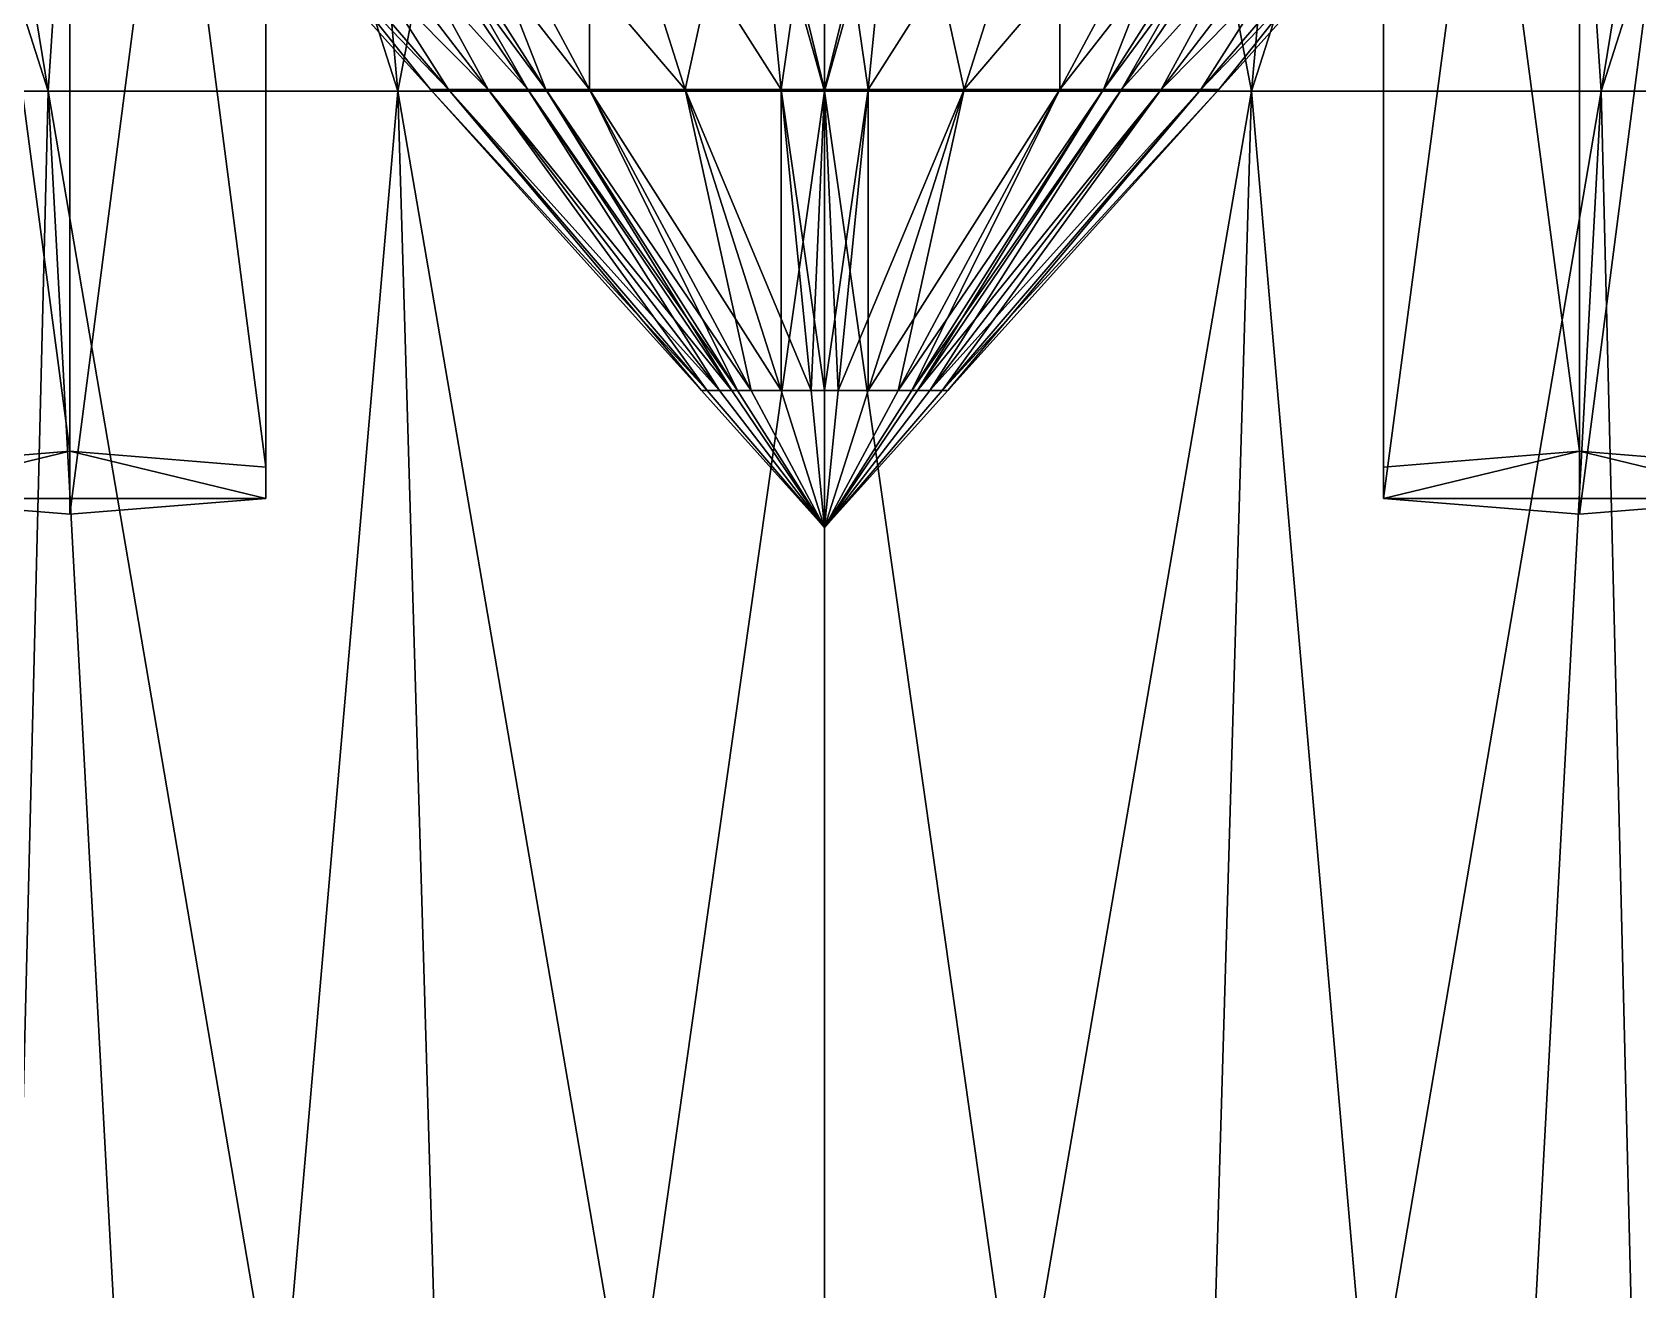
# Model space of a CAD drawing. Header units: metres. Extents: x -1.27 to 1.27, y -2.5 to 2.56.
# Drawn here: x -0.368 to 0.377, y 0.284 to 0.867 of the extents above; entities that cross this region are included whole.
import ezdxf

# ---------------------------------------------------------------- set-up
doc = ezdxf.new("R2010")
doc.units = ezdxf.units.M

msp = doc.modelspace()

# ---------------------------------------------------------------- linework, layer by layer
at = {"layer": 'Body'}
for points in [[(-0.36002, 0.83984, -0.36002), (-0.69082, 1.875, -0.29121), (-0.46954, 0.83984, -0.19793)], [(-0.36002, 0.83984, -0.36002), (-0.52969, 1.875, -0.52969), (-0.69082, 1.875, -0.29121)], [(-0.36002, 0.83984, 0.36002), (-0.52969, 1.875, 0.52969), (-0.29121, 1.875, 0.69082)], [(-0.46954, 0.83984, 0.19793), (-0.52969, 1.875, 0.52969), (-0.36002, 0.83984, 0.36002)], [(-0.19793, 0.83984, -0.46954), (-0.52969, 1.875, -0.52969), (-0.36002, 0.83984, -0.36002)], [(-0.19793, 0.83984, -0.46954), (-0.29121, 1.875, -0.69082), (-0.52969, 1.875, -0.52969)], [(-0.36002, 0.83984, 0.36002), (-0.29121, 1.875, 0.69082), (-0.19793, 0.83984, 0.46954)], [(-0.19793, 0.83984, 0.46954), (-0.29121, 1.875, 0.69082), (0, 1.875, 0.75)], [(0, 0.83984, -0.50977), (-0.29121, 1.875, -0.69082), (-0.19793, 0.83984, -0.46954)], [(0, 0.83984, -0.50977), (0, 1.875, -0.75), (-0.29121, 1.875, -0.69082)], [(-0.19793, 0.83984, 0.46954), (0, 1.875, 0.75), (0, 0.83984, 0.50977)], [(0.19793, 0.83984, -0.46954), (0, 1.875, -0.75), (0, 0.83984, -0.50977)], [(0.19793, 0.83984, -0.46954), (0.29121, 1.875, -0.69082), (0, 1.875, -0.75)], [(0, 0.83984, 0.50977), (0.29121, 1.875, 0.69082), (0.19793, 0.83984, 0.46954)], [(0, 0.83984, 0.50977), (0, 1.875, 0.75), (0.29121, 1.875, 0.69082)], [(0.36002, 0.83984, -0.36002), (0.29121, 1.875, -0.69082), (0.19793, 0.83984, -0.46954)], [(0.19793, 0.83984, 0.46954), (0.52969, 1.875, 0.52969), (0.36002, 0.83984, 0.36002)], [(0.19793, 0.83984, 0.46954), (0.29121, 1.875, 0.69082), (0.52969, 1.875, 0.52969)], [(0.36002, 0.83984, -0.36002), (0.52969, 1.875, -0.52969), (0.29121, 1.875, -0.69082)], [(0.46954, 0.83984, -0.19793), (0.52969, 1.875, -0.52969), (0.36002, 0.83984, -0.36002)], [(0.36002, 0.83984, 0.36002), (0.69082, 1.875, 0.29121), (0.46954, 0.83984, 0.19793)], [(0.36002, 0.83984, 0.36002), (0.52969, 1.875, 0.52969), (0.69082, 1.875, 0.29121)], [(-0.38859, -0.3125, 0.16381), (-0.46954, 0.83984, 0.19793), (-0.36002, 0.83984, 0.36002)], [(-0.29795, -0.3125, -0.29795), (-0.46954, 0.83984, -0.19793), (-0.38859, -0.3125, -0.16381)], [(-0.29795, -0.3125, -0.29795), (-0.36002, 0.83984, -0.36002), (-0.46954, 0.83984, -0.19793)], [(-0.38859, -0.3125, 0.16381), (-0.36002, 0.83984, 0.36002), (-0.29795, -0.3125, 0.29795)], [(-0.29795, -0.3125, 0.29795), (-0.36002, 0.83984, 0.36002), (-0.19793, 0.83984, 0.46954)], [(-0.16381, -0.3125, -0.38859), (-0.36002, 0.83984, -0.36002), (-0.29795, -0.3125, -0.29795)], [(-0.16381, -0.3125, -0.38859), (-0.19793, 0.83984, -0.46954), (-0.36002, 0.83984, -0.36002)], [(-0.29795, -0.3125, 0.29795), (-0.19793, 0.83984, 0.46954), (-0.16381, -0.3125, 0.38859)], [(-0.16381, -0.3125, 0.38859), (-0.19793, 0.83984, 0.46954), (0, 0.83984, 0.50977)], [(0, -0.3125, -0.42188), (-0.19793, 0.83984, -0.46954), (-0.16381, -0.3125, -0.38859)], [(0, -0.3125, -0.42188), (0, 0.83984, -0.50977), (-0.19793, 0.83984, -0.46954)], [(-0.16381, -0.3125, 0.38859), (0, 0.83984, 0.50977), (0, -0.3125, 0.42188)], [(0.16381, -0.3125, -0.38859), (0, 0.83984, -0.50977), (0, -0.3125, -0.42188)], [(0.16381, -0.3125, -0.38859), (0.19793, 0.83984, -0.46954), (0, 0.83984, -0.50977)], [(0, -0.3125, 0.42188), (0.19793, 0.83984, 0.46954), (0.16381, -0.3125, 0.38859)], [(0, -0.3125, 0.42188), (0, 0.83984, 0.50977), (0.19793, 0.83984, 0.46954)], [(0.29795, -0.3125, -0.29795), (0.19793, 0.83984, -0.46954), (0.16381, -0.3125, -0.38859)], [(0.16381, -0.3125, 0.38859), (0.36002, 0.83984, 0.36002), (0.29795, -0.3125, 0.29795)], [(0.16381, -0.3125, 0.38859), (0.19793, 0.83984, 0.46954), (0.36002, 0.83984, 0.36002)], [(0.29795, -0.3125, -0.29795), (0.36002, 0.83984, -0.36002), (0.19793, 0.83984, -0.46954)], [(0.38859, -0.3125, -0.16381), (0.36002, 0.83984, -0.36002), (0.29795, -0.3125, -0.29795)], [(0.29795, -0.3125, 0.29795), (0.46954, 0.83984, 0.19793), (0.38859, -0.3125, 0.16381)], [(0.29795, -0.3125, 0.29795), (0.36002, 0.83984, 0.36002), (0.46954, 0.83984, 0.19793)], [(0.38859, -0.3125, -0.16381), (0.46954, 0.83984, -0.19793), (0.36002, 0.83984, -0.36002)]]:
    msp.add_3dface(points, dxfattribs=at)
at = {"layer": 'Crystal 1'}
for points in [[(-0.44093, 1.35871, 0.3474), (-0.35, 0.67283, 0.19799), (-0.35, 1.36602, 0.29541)], [(-0.35, 1.36602, 0.29541), (-0.25907, 0.66553, 0.24998), (-0.25907, 1.35871, 0.3474)], [(-0.35, 1.36602, 0.29541), (-0.35, 0.67283, 0.19799), (-0.25907, 0.66553, 0.24998)], [(-0.44093, 1.35871, 0.3474), (-0.44093, 0.66553, 0.24998), (-0.35, 0.67283, 0.19799)], [(-0.25907, 1.35871, 0.3474), (-0.25907, 0.65091, 0.35396), (-0.25907, 1.3441, 0.45138)], [(-0.25907, 1.35871, 0.3474), (-0.25907, 0.66553, 0.24998), (-0.25907, 0.65091, 0.35396)], [(-0.35, 1.33679, 0.50337), (-0.44093, 0.65091, 0.35396), (-0.44093, 1.3441, 0.45138)], [(-0.25907, 1.3441, 0.45138), (-0.35, 0.64361, 0.40594), (-0.35, 1.33679, 0.50337)], [(-0.25907, 1.3441, 0.45138), (-0.25907, 0.65091, 0.35396), (-0.35, 0.64361, 0.40594)], [(-0.35, 1.33679, 0.50337), (-0.35, 0.64361, 0.40594), (-0.44093, 0.65091, 0.35396)], [(-0.44093, 0.66553, 0.24998), (-0.44093, 0.65091, 0.35396), (-0.35, 0.67283, 0.19799)], [(-0.25907, 0.65091, 0.35396), (-0.35, 0.67283, 0.19799), (-0.44093, 0.65091, 0.35396)], [(-0.35, 0.67283, 0.19799), (-0.25907, 0.65091, 0.35396), (-0.25907, 0.66553, 0.24998)], [(-0.35, 0.64361, 0.40594), (-0.25907, 0.65091, 0.35396), (-0.44093, 0.65091, 0.35396)]]:
    msp.add_3dface(points, dxfattribs=at)
at = {"layer": 'Crystal 2'}
for points in [[(0.25907, 1.35871, 0.3474), (0.35, 0.67283, 0.19799), (0.35, 1.36602, 0.29541)], [(0.35, 1.36602, 0.29541), (0.44093, 0.66553, 0.24998), (0.44093, 1.35871, 0.3474)], [(0.35, 1.36602, 0.29541), (0.35, 0.67283, 0.19799), (0.44093, 0.66553, 0.24998)], [(0.25907, 1.35871, 0.3474), (0.25907, 0.66553, 0.24998), (0.35, 0.67283, 0.19799)], [(0.25907, 1.3441, 0.45138), (0.25907, 0.66553, 0.24998), (0.25907, 1.35871, 0.3474)], [(0.25907, 1.3441, 0.45138), (0.25907, 0.65091, 0.35396), (0.25907, 0.66553, 0.24998)], [(0.35, 1.33679, 0.50337), (0.25907, 0.65091, 0.35396), (0.25907, 1.3441, 0.45138)], [(0.44093, 1.3441, 0.45138), (0.35, 0.64361, 0.40594), (0.35, 1.33679, 0.50337)], [(0.44093, 1.3441, 0.45138), (0.44093, 0.65091, 0.35396), (0.35, 0.64361, 0.40594)], [(0.35, 1.33679, 0.50337), (0.35, 0.64361, 0.40594), (0.25907, 0.65091, 0.35396)], [(0.25907, 0.66553, 0.24998), (0.25907, 0.65091, 0.35396), (0.35, 0.67283, 0.19799)], [(0.44093, 0.65091, 0.35396), (0.35, 0.67283, 0.19799), (0.25907, 0.65091, 0.35396)], [(0.35, 0.67283, 0.19799), (0.44093, 0.65091, 0.35396), (0.44093, 0.66553, 0.24998)], [(0.35, 0.64361, 0.40594), (0.44093, 0.65091, 0.35396), (0.25907, 0.65091, 0.35396)]]:
    msp.add_3dface(points, dxfattribs=at)
at = {"layer": 'Crystal 7'}
for points in [[(-0.18281, 0.84062, 0), (-0.3085, 0.98027, 0), (-0.29438, 0.98027, 0.03408)], [(-0.17445, 0.84062, -0.0202), (-0.3085, 0.98027, 0), (-0.18281, 0.84062, 0)], [(-0.17445, 0.84062, -0.0202), (-0.29438, 0.98027, -0.03408), (-0.3085, 0.98027, 0)], [(-0.17445, 0.84062, 0.0202), (-0.29438, 0.98027, 0.03408), (-0.26332, 0.98027, 0.10907)], [(-0.18281, 0.84062, 0), (-0.29438, 0.98027, 0.03408), (-0.17445, 0.84062, 0.0202)], [(-0.15604, 0.84062, -0.06463), (-0.29438, 0.98027, -0.03408), (-0.17445, 0.84062, -0.0202)], [(-0.15604, 0.84062, -0.06463), (-0.26332, 0.98027, -0.10907), (-0.29438, 0.98027, -0.03408)], [(-0.15604, 0.84062, 0.06463), (-0.26332, 0.98027, 0.10907), (-0.23226, 0.98027, 0.18406)], [(-0.17445, 0.84062, 0.0202), (-0.26332, 0.98027, 0.10907), (-0.15604, 0.84062, 0.06463)], [(-0.13763, 0.84062, -0.10907), (-0.26332, 0.98027, -0.10907), (-0.15604, 0.84062, -0.06463)], [(-0.13763, 0.84062, -0.10907), (-0.23226, 0.98027, -0.18406), (-0.26332, 0.98027, -0.10907)], [(-0.13763, 0.84062, 0.10907), (-0.23226, 0.98027, 0.18406), (-0.21814, 0.98027, 0.21814)], [(-0.15604, 0.84062, 0.06463), (-0.23226, 0.98027, 0.18406), (-0.13763, 0.84062, 0.10907)], [(-0.12927, 0.84062, -0.12927), (-0.23226, 0.98027, -0.18406), (-0.13763, 0.84062, -0.10907)], [(-0.12927, 0.84062, -0.12927), (-0.21814, 0.98027, -0.21814), (-0.23226, 0.98027, -0.18406)], [(-0.12927, 0.84062, 0.12927), (-0.21814, 0.98027, 0.21814), (-0.18406, 0.98027, 0.23226)], [(-0.13763, 0.84062, 0.10907), (-0.21814, 0.98027, 0.21814), (-0.12927, 0.84062, 0.12927)], [(-0.10907, 0.84062, -0.13763), (-0.21814, 0.98027, -0.21814), (-0.12927, 0.84062, -0.12927)], [(-0.10907, 0.84062, -0.13763), (-0.18406, 0.98027, -0.23226), (-0.21814, 0.98027, -0.21814)], [(-0.10907, 0.84062, 0.13763), (-0.18406, 0.98027, 0.23226), (-0.10907, 0.98027, 0.26332)], [(-0.12927, 0.84062, 0.12927), (-0.18406, 0.98027, 0.23226), (-0.10907, 0.84062, 0.13763)], [(-0.06463, 0.84062, -0.15604), (-0.18406, 0.98027, -0.23226), (-0.10907, 0.84062, -0.13763)], [(-0.06463, 0.84062, -0.15604), (-0.10907, 0.98027, -0.26332), (-0.18406, 0.98027, -0.23226)], [(-0.06463, 0.84062, 0.15604), (-0.10907, 0.98027, 0.26332), (-0.03408, 0.98027, 0.29438)], [(-0.10907, 0.84062, 0.13763), (-0.10907, 0.98027, 0.26332), (-0.06463, 0.84062, 0.15604)], [(-0.0202, 0.84062, -0.17445), (-0.10907, 0.98027, -0.26332), (-0.06463, 0.84062, -0.15604)], [(-0.0202, 0.84062, -0.17445), (-0.03408, 0.98027, -0.29438), (-0.10907, 0.98027, -0.26332)], [(-0.06463, 0.84062, 0.15604), (-0.03408, 0.98027, 0.29438), (-0.0202, 0.84062, 0.17445)], [(-0.0202, 0.84062, 0.17445), (-0.03408, 0.98027, 0.29438), (0, 0.98027, 0.3085)], [(0, 0.84062, -0.18281), (-0.03408, 0.98027, -0.29438), (-0.0202, 0.84062, -0.17445)], [(0, 0.84062, -0.18281), (0, 0.98027, -0.3085), (-0.03408, 0.98027, -0.29438)], [(-0.0202, 0.84062, 0.17445), (0, 0.98027, 0.3085), (0, 0.84062, 0.18281)], [(0.0202, 0.84062, -0.17445), (0, 0.98027, -0.3085), (0, 0.84062, -0.18281)], [(0.0202, 0.84062, -0.17445), (0.03408, 0.98027, -0.29438), (0, 0.98027, -0.3085)], [(0, 0.84062, 0.18281), (0.03408, 0.98027, 0.29438), (0.0202, 0.84062, 0.17445)], [(0, 0.84062, 0.18281), (0, 0.98027, 0.3085), (0.03408, 0.98027, 0.29438)], [(0.06463, 0.84062, -0.15604), (0.03408, 0.98027, -0.29438), (0.0202, 0.84062, -0.17445)], [(0.0202, 0.84062, 0.17445), (0.10907, 0.98027, 0.26332), (0.06463, 0.84062, 0.15604)], [(0.0202, 0.84062, 0.17445), (0.03408, 0.98027, 0.29438), (0.10907, 0.98027, 0.26332)], [(0.06463, 0.84062, -0.15604), (0.10907, 0.98027, -0.26332), (0.03408, 0.98027, -0.29438)], [(0.10907, 0.84062, -0.13763), (0.10907, 0.98027, -0.26332), (0.06463, 0.84062, -0.15604)], [(0.06463, 0.84062, 0.15604), (0.18406, 0.98027, 0.23226), (0.10907, 0.84062, 0.13763)], [(0.06463, 0.84062, 0.15604), (0.10907, 0.98027, 0.26332), (0.18406, 0.98027, 0.23226)], [(0.10907, 0.84062, -0.13763), (0.18406, 0.98027, -0.23226), (0.10907, 0.98027, -0.26332)], [(0.12927, 0.84062, -0.12927), (0.18406, 0.98027, -0.23226), (0.10907, 0.84062, -0.13763)], [(0.10907, 0.84062, 0.13763), (0.21814, 0.98027, 0.21814), (0.12927, 0.84062, 0.12927)], [(0.10907, 0.84062, 0.13763), (0.18406, 0.98027, 0.23226), (0.21814, 0.98027, 0.21814)], [(0.12927, 0.84062, -0.12927), (0.21814, 0.98027, -0.21814), (0.18406, 0.98027, -0.23226)], [(0.13763, 0.84062, -0.10907), (0.21814, 0.98027, -0.21814), (0.12927, 0.84062, -0.12927)], [(0.12927, 0.84062, 0.12927), (0.23226, 0.98027, 0.18406), (0.13763, 0.84062, 0.10907)], [(0.12927, 0.84062, 0.12927), (0.21814, 0.98027, 0.21814), (0.23226, 0.98027, 0.18406)], [(0.13763, 0.84062, -0.10907), (0.23226, 0.98027, -0.18406), (0.21814, 0.98027, -0.21814)], [(0.15604, 0.84062, -0.06463), (0.23226, 0.98027, -0.18406), (0.13763, 0.84062, -0.10907)], [(0.13763, 0.84062, 0.10907), (0.26332, 0.98027, 0.10907), (0.15604, 0.84062, 0.06463)], [(0.13763, 0.84062, 0.10907), (0.23226, 0.98027, 0.18406), (0.26332, 0.98027, 0.10907)], [(0.15604, 0.84062, -0.06463), (0.26332, 0.98027, -0.10907), (0.23226, 0.98027, -0.18406)], [(0.17445, 0.84062, -0.0202), (0.26332, 0.98027, -0.10907), (0.15604, 0.84062, -0.06463)], [(0.15604, 0.84062, 0.06463), (0.29438, 0.98027, 0.03408), (0.17445, 0.84062, 0.0202)], [(0.15604, 0.84062, 0.06463), (0.26332, 0.98027, 0.10907), (0.29438, 0.98027, 0.03408)], [(0.17445, 0.84062, -0.0202), (0.29438, 0.98027, -0.03408), (0.26332, 0.98027, -0.10907)], [(0.18281, 0.84062, 0), (0.29438, 0.98027, -0.03408), (0.17445, 0.84062, -0.0202)], [(0.17445, 0.84062, 0.0202), (0.3085, 0.98027, 0), (0.18281, 0.84062, 0)], [(0.17445, 0.84062, 0.0202), (0.29438, 0.98027, 0.03408), (0.3085, 0.98027, 0)], [(0.18281, 0.84062, 0), (0.3085, 0.98027, 0), (0.29438, 0.98027, -0.03408)], [(-0.05713, 0.70098, 0), (-0.18281, 0.84062, 0), (-0.17445, 0.84062, 0.0202)], [(-0.05451, 0.70098, -0.00631), (-0.18281, 0.84062, 0), (-0.05713, 0.70098, 0)], [(-0.05451, 0.70098, -0.00631), (-0.17445, 0.84062, -0.0202), (-0.18281, 0.84062, 0)], [(-0.05451, 0.70098, 0.00631), (-0.17445, 0.84062, 0.0202), (-0.15604, 0.84062, 0.06463)], [(-0.05713, 0.70098, 0), (-0.17445, 0.84062, 0.0202), (-0.05451, 0.70098, 0.00631)], [(-0.04876, 0.70098, -0.0202), (-0.17445, 0.84062, -0.0202), (-0.05451, 0.70098, -0.00631)], [(-0.04876, 0.70098, -0.0202), (-0.15604, 0.84062, -0.06463), (-0.17445, 0.84062, -0.0202)], [(-0.04876, 0.70098, 0.0202), (-0.15604, 0.84062, 0.06463), (-0.13763, 0.84062, 0.10907)], [(-0.05451, 0.70098, 0.00631), (-0.15604, 0.84062, 0.06463), (-0.04876, 0.70098, 0.0202)], [(-0.04301, 0.70098, -0.03408), (-0.15604, 0.84062, -0.06463), (-0.04876, 0.70098, -0.0202)], [(-0.04301, 0.70098, -0.03408), (-0.13763, 0.84062, -0.10907), (-0.15604, 0.84062, -0.06463)], [(-0.04301, 0.70098, 0.03408), (-0.13763, 0.84062, 0.10907), (-0.12927, 0.84062, 0.12927)], [(-0.04876, 0.70098, 0.0202), (-0.13763, 0.84062, 0.10907), (-0.04301, 0.70098, 0.03408)], [(-0.0404, 0.70098, -0.0404), (-0.13763, 0.84062, -0.10907), (-0.04301, 0.70098, -0.03408)], [(-0.0404, 0.70098, -0.0404), (-0.12927, 0.84062, -0.12927), (-0.13763, 0.84062, -0.10907)], [(-0.0404, 0.70098, 0.0404), (-0.12927, 0.84062, 0.12927), (-0.10907, 0.84062, 0.13763)], [(-0.04301, 0.70098, 0.03408), (-0.12927, 0.84062, 0.12927), (-0.0404, 0.70098, 0.0404)], [(-0.03408, 0.70098, -0.04301), (-0.12927, 0.84062, -0.12927), (-0.0404, 0.70098, -0.0404)], [(-0.03408, 0.70098, -0.04301), (-0.10907, 0.84062, -0.13763), (-0.12927, 0.84062, -0.12927)], [(-0.03408, 0.70098, 0.04301), (-0.10907, 0.84062, 0.13763), (-0.06463, 0.84062, 0.15604)], [(-0.0404, 0.70098, 0.0404), (-0.10907, 0.84062, 0.13763), (-0.03408, 0.70098, 0.04301)], [(-0.0202, 0.70098, -0.04876), (-0.10907, 0.84062, -0.13763), (-0.03408, 0.70098, -0.04301)], [(-0.0202, 0.70098, -0.04876), (-0.06463, 0.84062, -0.15604), (-0.10907, 0.84062, -0.13763)], [(-0.0202, 0.70098, 0.04876), (-0.06463, 0.84062, 0.15604), (-0.0202, 0.84062, 0.17445)], [(-0.03408, 0.70098, 0.04301), (-0.06463, 0.84062, 0.15604), (-0.0202, 0.70098, 0.04876)], [(-0.00631, 0.70098, -0.05451), (-0.06463, 0.84062, -0.15604), (-0.0202, 0.70098, -0.04876)], [(-0.00631, 0.70098, -0.05451), (-0.0202, 0.84062, -0.17445), (-0.06463, 0.84062, -0.15604)], [(-0.00631, 0.70098, 0.05451), (-0.0202, 0.84062, 0.17445), (0, 0.84062, 0.18281)], [(-0.0202, 0.70098, 0.04876), (-0.0202, 0.84062, 0.17445), (-0.00631, 0.70098, 0.05451)], [(0, 0.70098, -0.05713), (-0.0202, 0.84062, -0.17445), (-0.00631, 0.70098, -0.05451)], [(0, 0.70098, -0.05713), (0, 0.84062, -0.18281), (-0.0202, 0.84062, -0.17445)], [(-0.00631, 0.70098, 0.05451), (0, 0.84062, 0.18281), (0, 0.70098, 0.05713)], [(0.00631, 0.70098, -0.05451), (0, 0.84062, -0.18281), (0, 0.70098, -0.05713)], [(0.00631, 0.70098, -0.05451), (0.0202, 0.84062, -0.17445), (0, 0.84062, -0.18281)], [(0, 0.70098, 0.05713), (0.0202, 0.84062, 0.17445), (0.00631, 0.70098, 0.05451)], [(0, 0.70098, 0.05713), (0, 0.84062, 0.18281), (0.0202, 0.84062, 0.17445)], [(0.0202, 0.70098, -0.04876), (0.0202, 0.84062, -0.17445), (0.00631, 0.70098, -0.05451)], [(0.00631, 0.70098, 0.05451), (0.06463, 0.84062, 0.15604), (0.0202, 0.70098, 0.04876)], [(0.00631, 0.70098, 0.05451), (0.0202, 0.84062, 0.17445), (0.06463, 0.84062, 0.15604)], [(0.0202, 0.70098, -0.04876), (0.06463, 0.84062, -0.15604), (0.0202, 0.84062, -0.17445)], [(0.03408, 0.70098, -0.04301), (0.06463, 0.84062, -0.15604), (0.0202, 0.70098, -0.04876)], [(0.0202, 0.70098, 0.04876), (0.10907, 0.84062, 0.13763), (0.03408, 0.70098, 0.04301)], [(0.0202, 0.70098, 0.04876), (0.06463, 0.84062, 0.15604), (0.10907, 0.84062, 0.13763)], [(0.03408, 0.70098, -0.04301), (0.10907, 0.84062, -0.13763), (0.06463, 0.84062, -0.15604)], [(0.0404, 0.70098, -0.0404), (0.10907, 0.84062, -0.13763), (0.03408, 0.70098, -0.04301)], [(0.03408, 0.70098, 0.04301), (0.12927, 0.84062, 0.12927), (0.0404, 0.70098, 0.0404)], [(0.03408, 0.70098, 0.04301), (0.10907, 0.84062, 0.13763), (0.12927, 0.84062, 0.12927)], [(0.0404, 0.70098, -0.0404), (0.12927, 0.84062, -0.12927), (0.10907, 0.84062, -0.13763)], [(0.04301, 0.70098, -0.03408), (0.12927, 0.84062, -0.12927), (0.0404, 0.70098, -0.0404)], [(0.0404, 0.70098, 0.0404), (0.13763, 0.84062, 0.10907), (0.04301, 0.70098, 0.03408)], [(0.0404, 0.70098, 0.0404), (0.12927, 0.84062, 0.12927), (0.13763, 0.84062, 0.10907)], [(0.04301, 0.70098, -0.03408), (0.13763, 0.84062, -0.10907), (0.12927, 0.84062, -0.12927)], [(0.04876, 0.70098, -0.0202), (0.13763, 0.84062, -0.10907), (0.04301, 0.70098, -0.03408)], [(0.04301, 0.70098, 0.03408), (0.15604, 0.84062, 0.06463), (0.04876, 0.70098, 0.0202)], [(0.04301, 0.70098, 0.03408), (0.13763, 0.84062, 0.10907), (0.15604, 0.84062, 0.06463)], [(0.04876, 0.70098, -0.0202), (0.15604, 0.84062, -0.06463), (0.13763, 0.84062, -0.10907)], [(0.05451, 0.70098, -0.00631), (0.15604, 0.84062, -0.06463), (0.04876, 0.70098, -0.0202)], [(0.04876, 0.70098, 0.0202), (0.17445, 0.84062, 0.0202), (0.05451, 0.70098, 0.00631)], [(0.04876, 0.70098, 0.0202), (0.15604, 0.84062, 0.06463), (0.17445, 0.84062, 0.0202)], [(0.05451, 0.70098, -0.00631), (0.17445, 0.84062, -0.0202), (0.15604, 0.84062, -0.06463)], [(0.05713, 0.70098, 0), (0.17445, 0.84062, -0.0202), (0.05451, 0.70098, -0.00631)], [(0.05451, 0.70098, 0.00631), (0.18281, 0.84062, 0), (0.05713, 0.70098, 0)], [(0.05451, 0.70098, 0.00631), (0.17445, 0.84062, 0.0202), (0.18281, 0.84062, 0)], [(0.05713, 0.70098, 0), (0.18281, 0.84062, 0), (0.17445, 0.84062, -0.0202)], [(0, 0.6375, 0), (-0.05713, 0.70098, 0), (-0.05451, 0.70098, 0.00631)], [(0, 0.6375, 0), (-0.05713, 0.70098, 0), (0, 0.6375, 0)], [(0, 0.6375, 0), (-0.05451, 0.70098, -0.00631), (-0.05713, 0.70098, 0)], [(0, 0.6375, 0), (-0.05451, 0.70098, 0.00631), (-0.04876, 0.70098, 0.0202)], [(0, 0.6375, 0), (-0.05451, 0.70098, 0.00631), (0, 0.6375, 0)], [(0, 0.6375, 0), (-0.05451, 0.70098, -0.00631), (0, 0.6375, 0)], [(0, 0.6375, 0), (-0.04876, 0.70098, -0.0202), (-0.05451, 0.70098, -0.00631)], [(0, 0.6375, 0), (-0.04876, 0.70098, 0.0202), (-0.04301, 0.70098, 0.03408)], [(0, 0.6375, 0), (-0.04876, 0.70098, 0.0202), (0, 0.6375, 0)], [(0, 0.6375, 0), (-0.04876, 0.70098, -0.0202), (0, 0.6375, 0)], [(0, 0.6375, 0), (-0.04301, 0.70098, -0.03408), (-0.04876, 0.70098, -0.0202)], [(0, 0.6375, 0), (-0.04301, 0.70098, 0.03408), (-0.0404, 0.70098, 0.0404)], [(0, 0.6375, 0), (-0.04301, 0.70098, 0.03408), (0, 0.6375, 0)], [(0, 0.6375, 0), (-0.04301, 0.70098, -0.03408), (0, 0.6375, 0)], [(0, 0.6375, 0), (-0.0404, 0.70098, -0.0404), (-0.04301, 0.70098, -0.03408)], [(0, 0.6375, 0), (-0.0404, 0.70098, 0.0404), (-0.03408, 0.70098, 0.04301)], [(0, 0.6375, 0), (-0.0404, 0.70098, 0.0404), (0, 0.6375, 0)], [(0, 0.6375, 0), (-0.0404, 0.70098, -0.0404), (0, 0.6375, 0)], [(0, 0.6375, 0), (-0.03408, 0.70098, -0.04301), (-0.0404, 0.70098, -0.0404)], [(0, 0.6375, 0), (-0.03408, 0.70098, 0.04301), (-0.0202, 0.70098, 0.04876)], [(0, 0.6375, 0), (-0.03408, 0.70098, 0.04301), (0, 0.6375, 0)], [(0, 0.6375, 0), (-0.03408, 0.70098, -0.04301), (0, 0.6375, 0)], [(0, 0.6375, 0), (-0.0202, 0.70098, -0.04876), (-0.03408, 0.70098, -0.04301)], [(0, 0.6375, 0), (-0.0202, 0.70098, 0.04876), (-0.00631, 0.70098, 0.05451)], [(0, 0.6375, 0), (-0.0202, 0.70098, 0.04876), (0, 0.6375, 0)], [(0, 0.6375, 0), (-0.0202, 0.70098, -0.04876), (0, 0.6375, 0)], [(0, 0.6375, 0), (-0.00631, 0.70098, -0.05451), (-0.0202, 0.70098, -0.04876)], [(0, 0.6375, 0), (-0.00631, 0.70098, 0.05451), (0, 0.70098, 0.05713)], [(0, 0.6375, 0), (-0.00631, 0.70098, 0.05451), (0, 0.6375, 0)], [(0, 0.6375, 0), (-0.00631, 0.70098, -0.05451), (0, 0.6375, 0)], [(0, 0.6375, 0), (0, 0.70098, -0.05713), (-0.00631, 0.70098, -0.05451)], [(0, 0.6375, 0), (0, 0.70098, -0.05713), (0, 0.6375, 0)], [(0, 0.6375, 0), (0.00631, 0.70098, -0.05451), (0, 0.70098, -0.05713)], [(0, 0.6375, 0), (0.00631, 0.70098, -0.05451), (0, 0.6375, 0)], [(0, 0.6375, 0), (0.0202, 0.70098, -0.04876), (0.00631, 0.70098, -0.05451)], [(0, 0.6375, 0), (0.0202, 0.70098, -0.04876), (0, 0.6375, 0)], [(0, 0.6375, 0), (0.03408, 0.70098, -0.04301), (0.0202, 0.70098, -0.04876)], [(0, 0.6375, 0), (0.03408, 0.70098, -0.04301), (0, 0.6375, 0)], [(0, 0.6375, 0), (0.0404, 0.70098, -0.0404), (0.03408, 0.70098, -0.04301)], [(0, 0.6375, 0), (0.0404, 0.70098, -0.0404), (0, 0.6375, 0)], [(0, 0.6375, 0), (0.04301, 0.70098, -0.03408), (0.0404, 0.70098, -0.0404)], [(0, 0.6375, 0), (0.04301, 0.70098, -0.03408), (0, 0.6375, 0)], [(0, 0.6375, 0), (0.04876, 0.70098, -0.0202), (0.04301, 0.70098, -0.03408)], [(0, 0.6375, 0), (0.04876, 0.70098, -0.0202), (0, 0.6375, 0)], [(0, 0.6375, 0), (0.05451, 0.70098, -0.00631), (0.04876, 0.70098, -0.0202)], [(0, 0.6375, 0), (0.05451, 0.70098, -0.00631), (0, 0.6375, 0)], [(0, 0.6375, 0), (0.05713, 0.70098, 0), (0.05451, 0.70098, -0.00631)], [(0, 0.6375, 0), (0.05713, 0.70098, 0), (0, 0.6375, 0)], [(0, 0.6375, 0), (0.05451, 0.70098, 0.00631), (0.05713, 0.70098, 0)], [(0, 0.6375, 0), (0.05451, 0.70098, 0.00631), (0, 0.6375, 0)], [(0, 0.6375, 0), (0.04876, 0.70098, 0.0202), (0.05451, 0.70098, 0.00631)], [(0, 0.6375, 0), (0.04876, 0.70098, 0.0202), (0, 0.6375, 0)], [(0, 0.6375, 0), (0.04301, 0.70098, 0.03408), (0.04876, 0.70098, 0.0202)], [(0, 0.6375, 0), (0.04301, 0.70098, 0.03408), (0, 0.6375, 0)], [(0, 0.6375, 0), (0.0404, 0.70098, 0.0404), (0.04301, 0.70098, 0.03408)], [(0, 0.6375, 0), (0.0404, 0.70098, 0.0404), (0, 0.6375, 0)], [(0, 0.6375, 0), (0.03408, 0.70098, 0.04301), (0.0404, 0.70098, 0.0404)], [(0, 0.6375, 0), (0.03408, 0.70098, 0.04301), (0, 0.6375, 0)], [(0, 0.6375, 0), (0.0202, 0.70098, 0.04876), (0.03408, 0.70098, 0.04301)], [(0, 0.6375, 0), (0.0202, 0.70098, 0.04876), (0, 0.6375, 0)], [(0, 0.6375, 0), (0.00631, 0.70098, 0.05451), (0.0202, 0.70098, 0.04876)], [(0, 0.6375, 0), (0.00631, 0.70098, 0.05451), (0, 0.6375, 0)], [(0, 0.6375, 0), (0, 0.70098, 0.05713), (0.00631, 0.70098, 0.05451)], [(0, 0.6375, 0), (0, 0.70098, 0.05713), (0, 0.6375, 0)]]:
    msp.add_3dface(points, dxfattribs=at)

doc.saveas('drawing.dxf')
